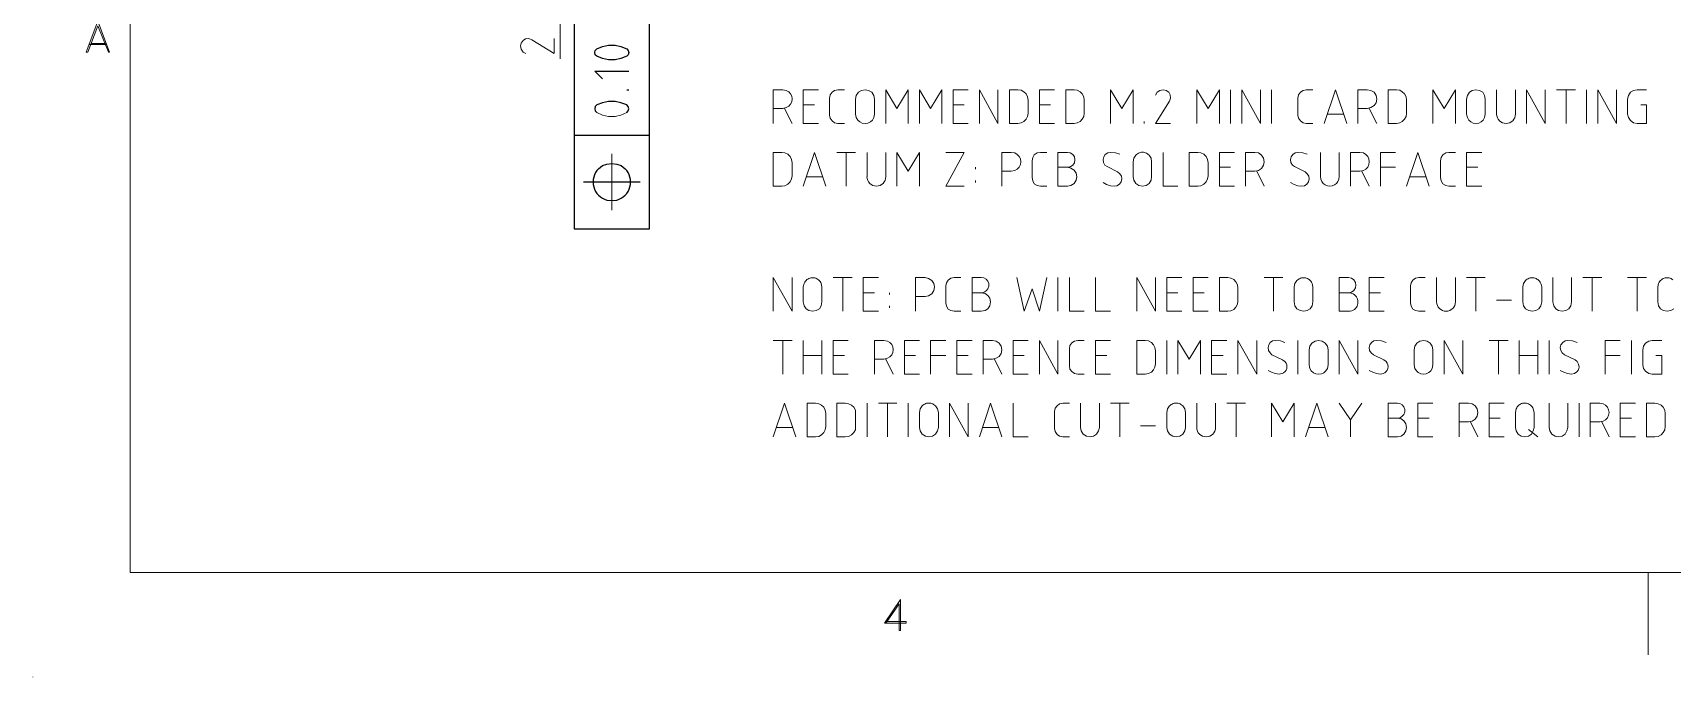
# Model space of a CAD drawing. Header units: inches. Extents: x 0 to 16.2, y 0 to 11.4.
# Drawn here: x 0 to 4.214, y 0 to 1.655 of the extents above; entities that cross this region are included whole.
import ezdxf

# ---------------------------------------------------------------- set-up
doc = ezdxf.new("R2010")
doc.units = ezdxf.units.IN
doc.header["$MEASUREMENT"] = 0
for name, color, linetype, lineweight in [('Color-7-Line_Weight-0', 7, 'Continuous', 0), ('Color-7-Line_Weight-20', 7, 'Continuous', 20), ('Color-7-Line_Weight-25', 7, 'Continuous', 25)]:
    doc.layers.add(name, color=color, linetype=linetype, lineweight=lineweight)

msp = doc.modelspace()

# ---------------------------------------------------------------- linework, layer by layer
at = {"layer": 'Color-7-Line_Weight-0', "linetype": 'Continuous'}
msp.add_line((0, 0), (0, 0.0008), dxfattribs=at)
at = {"layer": 'Color-7-Line_Weight-20', "linetype": 'Continuous'}
for p, q in [((1.3558, 2.3783), (1.3558, 1.5883)), ((0.145, 1.625), (0.19, 1.625)), ((0.1492, 1.6283), (0.1867, 1.6283)), ((3.0783, 1.4225), (3.0783, 1.5092)), ((3.1842, 1.4225), (3.1842, 1.5092)), ((3.7625, 1.5092), (3.7625, 1.4467)), ((3.8108, 1.4467), (3.8108, 1.5092)), ((3.9167, 1.5092), (3.965, 1.5092)), ((3.9408, 1.4225), (3.9408, 1.5092)), ((3.9933, 1.4225), (3.9933, 1.5092)), ((1.9325, 1.4608), (1.9517, 1.4225)), ((2.0092, 1.4708), (1.98, 1.4708)), ((2.3942, 1.4708), (2.3658, 1.4708)), ((2.6158, 1.4708), (2.5875, 1.4708)), ((3.3683, 1.4467), (3.3275, 1.4467)), ((3.435, 1.4608), (3.4542, 1.4225)), ((2.8567, 1.4225), (2.8567, 1.4275)), ((1.4883, 1.2), (1.4883, 1.3442)), ((2.0667, 1.3483), (2.115, 1.3483)), ((2.0908, 1.2617), (2.0908, 1.3483)), ((2.1442, 1.3483), (2.1442, 1.2858)), ((2.1925, 1.2858), (2.1925, 1.3483)), ((2.4233, 1.305), (2.4233, 1.31)), ((3.0783, 1.31), (3.05, 1.31)), ((3.31, 1.3483), (3.31, 1.2858)), ((3.3575, 1.2858), (3.3575, 1.3483)), ((3.4642, 1.31), (3.5025, 1.31)), ((3.7142, 1.31), (3.685, 1.31)), ((2.03, 1.2858), (1.9892, 1.2858)), ((2.4233, 1.2708), (2.4233, 1.2758)), ((3.1458, 1.3), (3.165, 1.2617)), ((3.4158, 1.3), (3.435, 1.2617)), ((3.5808, 1.2858), (3.54, 1.2858)), ((2.0575, 1.0267), (2.1058, 1.0267)), ((2.0817, 0.94), (2.0817, 1.0267)), ((2.635, 0.94), (2.635, 1.0267)), ((3.165, 1.0267), (3.2133, 1.0267)), ((3.1892, 0.94), (3.1892, 1.0267)), ((3.6083, 1.0267), (3.6083, 0.9642)), ((3.6567, 0.9642), (3.6567, 1.0267)), ((3.685, 1.0267), (3.7333, 1.0267)), ((3.7092, 0.94), (3.7092, 1.0267)), ((3.9842, 1.0267), (4.0325, 1.0267)), ((4.0083, 0.94), (4.0083, 1.0267)), ((4.0992, 1.0267), (4.1475, 1.0267)), ((4.1233, 0.94), (4.1233, 1.0267)), ((2.1633, 0.9875), (2.1342, 0.9875)), ((2.2017, 0.9833), (2.2017, 0.9875)), ((2.4375, 0.9875), (2.445, 0.9892)), ((2.9433, 0.9875), (2.915, 0.9875)), ((3.0108, 0.9875), (2.9825, 0.9875)), ((3.4642, 0.9875), (3.435, 0.9875)), ((2.2017, 0.9492), (2.2017, 0.9542)), ((3.7625, 0.9683), (3.8008, 0.9683)), ((1.9033, 0.865), (1.9517, 0.865)), ((1.9275, 0.7783), (1.9275, 0.865)), ((1.98, 0.7783), (1.98, 0.865)), ((2.0283, 0.865), (2.0283, 0.7783)), ((2.915, 0.7783), (2.915, 0.865)), ((3.2517, 0.7783), (3.2517, 0.865)), ((3.7433, 0.865), (3.7917, 0.865)), ((3.7675, 0.7783), (3.7675, 0.865)), ((3.82, 0.7783), (3.82, 0.865)), ((3.8683, 0.865), (3.8683, 0.7783)), ((3.8975, 0.7783), (3.8975, 0.865)), ((4.1092, 0.7783), (4.1092, 0.865)), ((1.98, 0.8267), (2.0283, 0.8267)), ((2.0867, 0.8267), (2.0575, 0.8267)), ((2.1925, 0.8167), (2.2117, 0.7783)), ((2.2692, 0.8267), (2.2408, 0.8267)), ((2.3075, 0.8267), (2.3467, 0.8267)), ((2.4042, 0.8267), (2.375, 0.8267)), ((2.4717, 0.8167), (2.4908, 0.7783)), ((2.5483, 0.8267), (2.52, 0.8267)), ((2.7608, 0.8267), (2.7317, 0.8267)), ((3.0592, 0.8267), (3.03, 0.8267)), ((3.82, 0.8267), (3.8683, 0.8267)), ((4.0417, 0.8267), (4.08, 0.8267)), ((2.1442, 0.6175), (2.1442, 0.7042)), ((2.1733, 0.7042), (2.2208, 0.7042)), ((2.1967, 0.6175), (2.1967, 0.7042)), ((2.25, 0.6175), (2.25, 0.7042)), ((2.77, 0.7042), (2.8183, 0.7042)), ((2.7942, 0.6175), (2.7942, 0.7042)), ((2.9917, 0.7042), (2.9917, 0.6417)), ((3.04, 0.6417), (3.04, 0.7042)), ((3.0692, 0.7042), (3.1167, 0.7042)), ((3.0933, 0.6175), (3.0933, 0.7042)), ((3.9742, 0.6175), (3.9742, 0.7042)), ((1.9525, 0.6417), (1.9117, 0.6417)), ((2.4825, 0.6417), (2.4417, 0.6417)), ((2.8475, 0.6458), (2.8858, 0.6458)), ((3.3208, 0.6417), (3.2792, 0.6417)), ((3.3867, 0.6608), (3.3867, 0.6175)), ((3.5075, 0.6658), (3.5142, 0.6667)), ((3.5892, 0.6658), (3.56, 0.6658)), ((3.695, 0.6558), (3.7142, 0.6175)), ((3.7717, 0.6658), (3.7433, 0.6658)), ((3.8442, 0.6367), (3.8683, 0.6175)), ((4.0325, 0.6558), (4.0517, 0.6175)), ((4.1092, 0.6658), (4.08, 0.6658)), ((4.1517, 0.2692), (4.1517, 0.0575))]:
    msp.add_line(p, q, dxfattribs=at)
for points in [[(15.8942, 0.2692), (15.8942, 11.1742), (0.25, 11.1742), (0.25, 0.2692)], [(0.1375, 1.6058), (0.1675, 1.685), (0.1975, 1.6058), (0.1942, 1.6058), (0.1675, 1.6733), (0.1417, 1.6058)], [(2.51, 1.4225), (2.5317, 1.4225), (2.54, 1.4242), (2.5475, 1.4275), (2.5533, 1.4333), (2.5567, 1.4408), (2.5583, 1.4492), (2.5583, 1.4825), (2.5567, 1.4908), (2.5533, 1.4983), (2.5475, 1.5042), (2.54, 1.5083), (2.5317, 1.5092), (2.51, 1.5092)], [(2.655, 1.4225), (2.6767, 1.4225), (2.6842, 1.4242), (2.6917, 1.4275), (2.6975, 1.4333), (2.7017, 1.4408), (2.7025, 1.4492), (2.7025, 1.4825), (2.7017, 1.4908), (2.6975, 1.4983), (2.6917, 1.5042), (2.6842, 1.5083), (2.6767, 1.5092), (2.655, 1.5092)], [(3.4833, 1.4225), (3.505, 1.4225), (3.5133, 1.4242), (3.52, 1.4275), (3.5258, 1.4333), (3.53, 1.4408), (3.5308, 1.4492), (3.5308, 1.4825), (3.53, 1.4908), (3.5258, 1.4983), (3.52, 1.5042), (3.5133, 1.5083), (3.505, 1.5092), (3.4833, 1.5092)], [(2.8283, 1.3242), (2.83, 1.3333), (2.8315, 1.3362), (2.8332, 1.3388), (2.8351, 1.3411), (2.8372, 1.3431), (2.8394, 1.3448), (2.8418, 1.3461), (2.8443, 1.3472), (2.8468, 1.3479), (2.8495, 1.3484), (2.8521, 1.3485), (2.8547, 1.3484), (2.8573, 1.3479), (2.8599, 1.3472), (2.8624, 1.3461), (2.8648, 1.3447), (2.867, 1.3431), (2.8691, 1.3411), (2.871, 1.3388), (2.8727, 1.3362), (2.8742, 1.3333), (2.8758, 1.3242), (2.8758, 1.2858), (2.8742, 1.2767), (2.8692, 1.2683), (2.8617, 1.2633), (2.8525, 1.2617), (2.8425, 1.2633), (2.835, 1.2683), (2.83, 1.2767), (2.8283, 1.2858)], [(1.9033, 1.2617), (1.925, 1.2617), (1.9333, 1.2625), (1.9408, 1.2667), (1.9467, 1.2725), (1.95, 1.28), (1.9517, 1.2883), (1.9517, 1.3217), (1.95, 1.33), (1.9467, 1.3375), (1.9408, 1.3433), (1.9333, 1.3467), (1.925, 1.3483), (1.9033, 1.3483)], [(2.9725, 1.2617), (2.9942, 1.2617), (3.0025, 1.2625), (3.01, 1.2667), (3.0158, 1.2725), (3.0192, 1.28), (3.0208, 1.2883), (3.0208, 1.3217), (3.0192, 1.33), (3.0158, 1.3375), (3.01, 1.3433), (3.0025, 1.3467), (2.9942, 1.3483), (2.9725, 1.3483)], [(1.98, 1.0025), (1.9825, 1.0117), (1.984, 1.0146), (1.9858, 1.0171), (1.9878, 1.0194), (1.9899, 1.0213), (1.9922, 1.0229), (1.9946, 1.0242), (1.997, 1.0252), (1.9996, 1.0259), (2.0022, 1.0262), (2.0048, 1.0263), (2.0074, 1.0261), (2.01, 1.0256), (2.0125, 1.0248), (2.015, 1.0238), (2.0173, 1.0224), (2.0196, 1.0208), (2.0216, 1.0189), (2.0235, 1.0168), (2.0252, 1.0143), (2.0267, 1.0117), (2.0283, 1.0025), (2.0283, 0.9642), (2.0267, 0.9542), (2.0217, 0.9467), (2.0133, 0.9417), (2.0042, 0.94), (1.995, 0.9417), (1.9875, 0.9467), (1.9825, 0.9542), (1.98, 0.9642)], [(3.05, 0.94), (3.0717, 0.94), (3.0792, 0.9408), (3.0867, 0.945), (3.0925, 0.9508), (3.0967, 0.9583), (3.0975, 0.9658), (3.0975, 1), (3.0967, 1.0083), (3.0925, 1.0158), (3.0867, 1.0217), (3.0792, 1.025), (3.0717, 1.0267), (3.05, 1.0267)], [(3.2425, 1.0025), (3.2442, 1.0117), (3.2456, 1.0143), (3.2473, 1.0168), (3.2492, 1.0189), (3.2513, 1.0208), (3.2535, 1.0224), (3.2558, 1.0238), (3.2583, 1.0248), (3.2608, 1.0256), (3.2634, 1.0261), (3.266, 1.0263), (3.2686, 1.0262), (3.2712, 1.0259), (3.2738, 1.0252), (3.2763, 1.0242), (3.2787, 1.0229), (3.2809, 1.0213), (3.2831, 1.0194), (3.285, 1.0171), (3.2868, 1.0146), (3.2883, 1.0117), (3.29, 1.0025), (3.29, 0.9642), (3.2883, 0.9542), (3.2833, 0.9467), (3.2758, 0.9417), (3.2667, 0.94), (3.2575, 0.9417), (3.2492, 0.9467), (3.2442, 0.9542), (3.2425, 0.9642)], [(3.83, 1.0025), (3.8317, 1.0117), (3.8331, 1.0143), (3.8348, 1.0168), (3.8367, 1.0189), (3.8388, 1.0208), (3.841, 1.0224), (3.8433, 1.0238), (3.8458, 1.0248), (3.8483, 1.0256), (3.8509, 1.0261), (3.8535, 1.0263), (3.8561, 1.0262), (3.8587, 1.0259), (3.8613, 1.0252), (3.8638, 1.0242), (3.8662, 1.0229), (3.8684, 1.0213), (3.8706, 1.0194), (3.8725, 1.0171), (3.8743, 1.0146), (3.8758, 1.0117), (3.8783, 1.0025), (3.8783, 0.9642), (3.8758, 0.9542), (3.8708, 0.9467), (3.8633, 0.9417), (3.8542, 0.94), (3.845, 0.9417), (3.8367, 0.9467), (3.8317, 0.9542), (3.83, 0.9642)], [(2.8375, 0.7783), (2.8592, 0.7783), (2.8675, 0.78), (2.875, 0.7833), (2.8808, 0.7892), (2.8842, 0.7967), (2.8858, 0.805), (2.8858, 0.8383), (2.8842, 0.8467), (2.8808, 0.8542), (2.875, 0.86), (2.8675, 0.8642), (2.8592, 0.865), (2.8375, 0.865)], [(1.99, 0.6175), (2.0117, 0.6175), (2.02, 0.6183), (2.0275, 0.6225), (2.0333, 0.6283), (2.0367, 0.6358), (2.0383, 0.6442), (2.0383, 0.6775), (2.0367, 0.6858), (2.0333, 0.6933), (2.0275, 0.6992), (2.02, 0.7025), (2.0117, 0.7042), (1.99, 0.7042)], [(2.0667, 0.6175), (2.0883, 0.6175), (2.0967, 0.6183), (2.1042, 0.6225), (2.11, 0.6283), (2.1142, 0.6358), (2.115, 0.6442), (2.115, 0.6775), (2.1142, 0.6858), (2.11, 0.6933), (2.1042, 0.6992), (2.0967, 0.7025), (2.0883, 0.7042), (2.0667, 0.7042)], [(2.2792, 0.68), (2.2808, 0.6892), (2.2823, 0.6919), (2.284, 0.6945), (2.2859, 0.6967), (2.2879, 0.6986), (2.2902, 0.7003), (2.2925, 0.7017), (2.295, 0.7028), (2.2975, 0.7036), (2.3001, 0.7041), (2.3027, 0.7043), (2.3054, 0.7042), (2.308, 0.7038), (2.3105, 0.7031), (2.313, 0.7021), (2.3154, 0.7007), (2.3177, 0.6991), (2.3198, 0.6971), (2.3217, 0.6948), (2.3235, 0.6921), (2.325, 0.6892), (2.3275, 0.68), (2.3275, 0.6417), (2.325, 0.6325), (2.32, 0.6242), (2.3125, 0.6192), (2.3033, 0.6175), (2.2942, 0.6192), (2.2858, 0.6242), (2.2808, 0.6325), (2.2792, 0.6417)], [(2.915, 0.68), (2.9167, 0.6892), (2.9181, 0.6919), (2.9198, 0.6945), (2.9217, 0.6967), (2.9238, 0.6986), (2.926, 0.7003), (2.9284, 0.7017), (2.9308, 0.7028), (2.9334, 0.7036), (2.9359, 0.7041), (2.9386, 0.7043), (2.9412, 0.7042), (2.9438, 0.7038), (2.9464, 0.7031), (2.9488, 0.7021), (2.9512, 0.7007), (2.9535, 0.6991), (2.9556, 0.6971), (2.9576, 0.6948), (2.9593, 0.6921), (2.9608, 0.6892), (2.9625, 0.68), (2.9625, 0.6417), (2.9608, 0.6325), (2.9558, 0.6242), (2.9483, 0.6192), (2.9392, 0.6175), (2.93, 0.6192), (2.9217, 0.6242), (2.9167, 0.6325), (2.915, 0.6417)], [(3.8108, 0.68), (3.8125, 0.6892), (3.814, 0.6919), (3.8156, 0.6945), (3.8175, 0.6967), (3.8196, 0.6986), (3.8218, 0.7003), (3.8242, 0.7017), (3.8266, 0.7028), (3.8292, 0.7036), (3.8318, 0.7041), (3.8344, 0.7043), (3.837, 0.7042), (3.8396, 0.7038), (3.8422, 0.7031), (3.8447, 0.7021), (3.8471, 0.7007), (3.8493, 0.6991), (3.8514, 0.6971), (3.8534, 0.6948), (3.8551, 0.6921), (3.8567, 0.6892), (3.8592, 0.68), (3.8592, 0.6417), (3.8567, 0.6325), (3.8517, 0.6242), (3.8442, 0.6192), (3.835, 0.6175), (3.8258, 0.6192), (3.8175, 0.6242), (3.8125, 0.6325), (3.8108, 0.6417)], [(4.1475, 0.6175), (4.1692, 0.6175), (4.1775, 0.6183), (4.185, 0.6225), (4.1908, 0.6283), (4.195, 0.6358), (4.1958, 0.6442), (4.1958, 0.6775), (4.195, 0.6858), (4.1908, 0.6933), (4.185, 0.6992), (4.1775, 0.7025), (4.1692, 0.7042), (4.1475, 0.7042)]]:
    msp.add_lwpolyline(points, close=True, dxfattribs=at)
for points in [[(1.34, 1.6408), (1.34, 1.6025), (1.2825, 1.6375), (1.275, 1.6408), (1.2667, 1.64), (1.26, 1.6358), (1.255, 1.6292), (1.2533, 1.6217), (1.255, 1.6133), (1.26, 1.6058), (1.2675, 1.6025)], [(1.9033, 1.4225), (1.9033, 1.5092), (1.9275, 1.5092), (1.9367, 1.5075)], [(2.0192, 1.5092), (1.98, 1.5092), (1.98, 1.4225), (2.0192, 1.4225)], [(2.0867, 1.5092), (2.0692, 1.5092), (2.0608, 1.5075), (2.0542, 1.5033), (2.0492, 1.4958), (2.0475, 1.4875), (2.0475, 1.4442), (2.0492, 1.4358), (2.0542, 1.4292), (2.0608, 1.4242), (2.0692, 1.4225), (2.0867, 1.4225)], [(2.1167, 1.4375), (2.115, 1.4467), (2.115, 1.485), (2.1167, 1.4942), (2.1225, 1.5025), (2.13, 1.5075), (2.1392, 1.5092), (2.1483, 1.5075), (2.1567, 1.5025), (2.1617, 1.4942), (2.1633, 1.485), (2.1633, 1.4467), (2.1617, 1.4375)], [(2.1925, 1.4225), (2.1925, 1.5092), (2.2208, 1.4608), (2.25, 1.5092), (2.25, 1.4225)], [(2.2792, 1.4225), (2.2792, 1.5092), (2.3075, 1.4608), (2.3367, 1.5092), (2.3367, 1.4225)], [(2.4042, 1.5092), (2.3658, 1.5092), (2.3658, 1.4225), (2.4042, 1.4225)], [(2.4333, 1.4225), (2.4333, 1.5092), (2.4808, 1.4225), (2.4808, 1.5092)], [(2.6258, 1.5092), (2.5875, 1.5092), (2.5875, 1.4225), (2.6258, 1.4225)], [(2.77, 1.4225), (2.77, 1.5092), (2.7992, 1.4608), (2.8283, 1.5092), (2.8283, 1.4225)], [(2.9242, 1.4225), (2.8858, 1.4225), (2.9217, 1.48), (2.9242, 1.4875), (2.9233, 1.4958), (2.92, 1.5025), (2.9133, 1.5075), (2.905, 1.5092), (2.8967, 1.5075), (2.89, 1.5025), (2.8858, 1.495)], [(2.9917, 1.4225), (2.9917, 1.5092), (3.0208, 1.4608), (3.05, 1.5092), (3.05, 1.4225)], [(3.1075, 1.4225), (3.1075, 1.5092), (3.1558, 1.4225), (3.1558, 1.5092)], [(3.29, 1.4225), (3.2733, 1.4225), (3.265, 1.4242), (3.2583, 1.4292), (3.2533, 1.4358), (3.2517, 1.4442), (3.2517, 1.4875), (3.2533, 1.4958), (3.2583, 1.5033), (3.265, 1.5075), (3.2733, 1.5092), (3.29, 1.5092)], [(3.3192, 1.4225), (3.3483, 1.5092), (3.3775, 1.4225)], [(3.4058, 1.4225), (3.4058, 1.5092), (3.43, 1.5092), (3.4392, 1.5075), (3.4475, 1.5025), (3.4525, 1.4942), (3.4542, 1.485), (3.4525, 1.4758), (3.4475, 1.4683), (3.4392, 1.4633), (3.43, 1.4608), (3.4058, 1.4608)], [(3.5983, 1.4225), (3.5983, 1.5092), (3.6275, 1.4608), (3.6567, 1.5092), (3.6567, 1.4225)], [(3.6875, 1.4375), (3.685, 1.4467), (3.685, 1.485), (3.6875, 1.4942), (3.6925, 1.5025), (3.7, 1.5075), (3.7092, 1.5092), (3.7183, 1.5075), (3.7267, 1.5025), (3.7317, 1.4942), (3.7333, 1.485), (3.7333, 1.4467), (3.7317, 1.4375)], [(3.8392, 1.4225), (3.8392, 1.5092), (3.8875, 1.4225), (3.8875, 1.5092)], [(4.0225, 1.4225), (4.0225, 1.5092), (4.0708, 1.4225), (4.0708, 1.5092)], [(4.1333, 1.4708), (4.1475, 1.4708), (4.1475, 1.4225), (4.1233, 1.4225), (4.1142, 1.4242), (4.1067, 1.43), (4.1017, 1.4375), (4.0992, 1.4467), (4.0992, 1.485), (4.1017, 1.4942), (4.1067, 1.5025), (4.1142, 1.5075), (4.1233, 1.5092), (4.1475, 1.5092)], [(1.45, 1.4508), (1.4642, 1.4442), (1.48, 1.4408), (1.4967, 1.4408), (1.5117, 1.4442), (1.5267, 1.4508)], [(1.9033, 1.4608), (1.9275, 1.4608), (1.9367, 1.4633)], [(1.98, 1.2617), (2.0092, 1.3483), (2.0383, 1.2617)], [(2.2208, 1.2617), (2.2208, 1.3483), (2.25, 1.3), (2.2792, 1.3483), (2.2792, 1.2617)], [(2.3942, 1.2617), (2.3467, 1.2617), (2.3942, 1.3483), (2.3467, 1.3483)], [(2.4908, 1.2617), (2.4908, 1.3483), (2.515, 1.3483), (2.5242, 1.3467)], [(2.6067, 1.2617), (2.59, 1.2617), (2.5817, 1.2633), (2.5742, 1.2675), (2.57, 1.275), (2.5683, 1.2833), (2.5683, 1.3267), (2.57, 1.335), (2.5742, 1.3417), (2.5817, 1.3467), (2.59, 1.3483), (2.6067, 1.3483)], [(2.635, 1.31), (2.6592, 1.31), (2.6667, 1.3108), (2.6733, 1.315), (2.6775, 1.3217), (2.6783, 1.3292), (2.6775, 1.3367), (2.6733, 1.3425), (2.6667, 1.3467), (2.6592, 1.3483), (2.635, 1.3483), (2.635, 1.2617), (2.6592, 1.2617), (2.6683, 1.2633), (2.6767, 1.2683), (2.6817, 1.2767), (2.6833, 1.2858), (2.6817, 1.295), (2.6767, 1.3025), (2.6683, 1.3075), (2.6592, 1.31)], [(2.7942, 1.3433), (2.7825, 1.3467), (2.77, 1.3483), (2.7633, 1.3467), (2.7567, 1.3425), (2.7525, 1.3367), (2.7508, 1.33), (2.7517, 1.3225), (2.7558, 1.3158), (2.7617, 1.3117), (2.7883, 1.2983), (2.7942, 1.2933), (2.7983, 1.2875), (2.7992, 1.28), (2.7975, 1.2725), (2.7933, 1.2667), (2.7867, 1.2625), (2.78, 1.2617), (2.77, 1.2625), (2.76, 1.2658), (2.7508, 1.2708)], [(2.9433, 1.2617), (2.905, 1.2617), (2.905, 1.3483)], [(3.0883, 1.3483), (3.05, 1.3483), (3.05, 1.2617), (3.0883, 1.2617)], [(3.1167, 1.2617), (3.1167, 1.3483), (3.1408, 1.3483), (3.15, 1.3467), (3.1583, 1.3408), (3.1633, 1.3333), (3.165, 1.3242), (3.1633, 1.315), (3.1583, 1.3067), (3.15, 1.3017), (3.1408, 1.3), (3.1167, 1.3)], [(3.2758, 1.3433), (3.2642, 1.3467), (3.2517, 1.3483), (3.245, 1.3467), (3.2383, 1.3425), (3.2342, 1.3367), (3.2325, 1.33), (3.2333, 1.3225), (3.2375, 1.3158), (3.2433, 1.3117), (3.27, 1.2983), (3.2758, 1.2933), (3.28, 1.2875), (3.2808, 1.28), (3.2792, 1.2725), (3.275, 1.2667), (3.2683, 1.2625), (3.2617, 1.2617), (3.2517, 1.2625), (3.2417, 1.2658), (3.2325, 1.2708)], [(3.3867, 1.2617), (3.3867, 1.3483), (3.4108, 1.3483), (3.42, 1.3467)], [(3.5025, 1.3483), (3.4642, 1.3483), (3.4642, 1.2617)], [(3.5308, 1.2617), (3.56, 1.3483), (3.5892, 1.2617)], [(3.6567, 1.2617), (3.64, 1.2617), (3.6317, 1.2633), (3.6242, 1.2675), (3.62, 1.275), (3.6183, 1.2833), (3.6183, 1.3267), (3.62, 1.335), (3.6242, 1.3417), (3.6317, 1.3467), (3.64, 1.3483), (3.6567, 1.3483)], [(3.7242, 1.3483), (3.685, 1.3483), (3.685, 1.2617), (3.7242, 1.2617)], [(2.4908, 1.3), (2.515, 1.3), (2.5242, 1.3017)], [(3.3867, 1.3), (3.4108, 1.3), (3.42, 1.3017)], [(1.9033, 0.94), (1.9033, 1.0267), (1.9517, 0.94), (1.9517, 1.0267)], [(2.1733, 1.0267), (2.1342, 1.0267), (2.1342, 0.94), (2.1733, 0.94)], [(2.2692, 0.94), (2.2692, 1.0267), (2.2933, 1.0267), (2.3025, 1.0242), (2.3108, 1.0192), (2.3158, 1.0117), (2.3175, 1.0025), (2.3158, 0.9933), (2.3108, 0.985), (2.3025, 0.98), (2.2933, 0.9783), (2.2692, 0.9783)], [(2.385, 0.94), (2.3683, 0.94), (2.36, 0.9417), (2.3525, 0.9458), (2.3483, 0.9533), (2.3467, 0.9617), (2.3467, 1.005), (2.3483, 1.0133), (2.3525, 1.02), (2.36, 1.025), (2.3683, 1.0267), (2.385, 1.0267)], [(2.4375, 1.0267), (2.4142, 1.0267), (2.4142, 0.94), (2.4375, 0.94), (2.4475, 0.9417), (2.455, 0.9467), (2.46, 0.9542), (2.4617, 0.9642), (2.46, 0.9733), (2.455, 0.9808), (2.4475, 0.9858), (2.4375, 0.9875), (2.4142, 0.9875)], [(2.5292, 1.0267), (2.5483, 0.94), (2.5683, 0.9975), (2.5875, 0.94), (2.6067, 1.0267)], [(2.7025, 0.94), (2.6642, 0.94), (2.6642, 1.0267)], [(2.77, 0.94), (2.7317, 0.94), (2.7317, 1.0267)], [(2.8375, 0.94), (2.8375, 1.0267), (2.8858, 0.94), (2.8858, 1.0267)], [(2.9533, 1.0267), (2.915, 1.0267), (2.915, 0.94), (2.9533, 0.94)], [(3.0208, 1.0267), (2.9825, 1.0267), (2.9825, 0.94), (3.0208, 0.94)], [(3.3575, 0.9875), (3.3817, 0.9875), (3.3892, 0.9892), (3.3958, 0.9933), (3.4, 1), (3.4008, 1.0075), (3.4, 1.0142), (3.3958, 1.0208), (3.3892, 1.025), (3.3817, 1.0267), (3.3575, 1.0267), (3.3575, 0.94), (3.3817, 0.94), (3.3863, 0.9404), (3.3904, 0.9414), (3.3941, 0.943), (3.3972, 0.945), (3.3999, 0.9475), (3.4021, 0.9503), (3.4038, 0.9535), (3.405, 0.9568), (3.4057, 0.9602), (3.406, 0.9638), (3.4057, 0.9673), (3.405, 0.9707), (3.4038, 0.9741), (3.4021, 0.9772), (3.3999, 0.98), (3.3972, 0.9825), (3.3941, 0.9845), (3.3904, 0.9861), (3.3863, 0.9871), (3.3817, 0.9875)], [(3.4733, 1.0267), (3.435, 1.0267), (3.435, 0.94), (3.4733, 0.94)], [(3.5792, 0.94), (3.5625, 0.94), (3.5542, 0.9417), (3.5475, 0.9458), (3.5425, 0.9533), (3.5408, 0.9617), (3.5408, 1.005), (3.5425, 1.0133), (3.5475, 1.02), (3.5542, 1.025), (3.5625, 1.0267), (3.5792, 1.0267)], [(3.955, 1.0267), (3.955, 0.9642), (3.9533, 0.9542), (3.9483, 0.9467), (3.94, 0.9417), (3.9308, 0.94), (3.9217, 0.9417), (3.9142, 0.9467), (3.9092, 0.9542), (3.9067, 0.9642), (3.9067, 1.0267)], [(4.2175, 0.9467), (4.21, 0.9417), (4.2008, 0.94), (4.1917, 0.9417), (4.1833, 0.9467), (4.1783, 0.9542), (4.1767, 0.9642), (4.1767, 1.0025), (4.1783, 1.0117), (4.1799, 1.0145), (4.1817, 1.017), (4.1837, 1.0192), (4.1858, 1.0211), (4.1881, 1.0227), (4.1905, 1.024), (4.1929, 1.0251), (4.1954, 1.0258), (4.198, 1.0262), (4.2006, 1.0263), (4.2032, 1.0261), (4.2058, 1.0257), (4.2084, 1.0249), (4.2108, 1.0239), (4.2132, 1.0226), (4.2156, 1.021)], [(2.0958, 0.865), (2.0575, 0.865), (2.0575, 0.7783), (2.0958, 0.7783)], [(2.1633, 0.7783), (2.1633, 0.865), (2.1875, 0.865), (2.1967, 0.8633)], [(2.2792, 0.865), (2.2408, 0.865), (2.2408, 0.7783), (2.2792, 0.7783)], [(2.3467, 0.865), (2.3075, 0.865), (2.3075, 0.7783)], [(2.4142, 0.865), (2.375, 0.865), (2.375, 0.7783), (2.4142, 0.7783)], [(2.4425, 0.7783), (2.4425, 0.865), (2.4667, 0.865), (2.4758, 0.8633), (2.4842, 0.8583), (2.4892, 0.85), (2.4908, 0.8408), (2.4892, 0.8317), (2.4842, 0.8242), (2.4758, 0.8192), (2.4667, 0.8167), (2.4425, 0.8167)], [(2.5583, 0.865), (2.52, 0.865), (2.52, 0.7783), (2.5583, 0.7783)], [(2.5875, 0.7783), (2.5875, 0.865), (2.635, 0.7783), (2.635, 0.865)], [(2.7025, 0.7783), (2.6858, 0.7783), (2.6775, 0.78), (2.6708, 0.785), (2.6658, 0.7917), (2.6642, 0.8), (2.6642, 0.8433), (2.6658, 0.8517), (2.6708, 0.8592), (2.6775, 0.8633), (2.6858, 0.865), (2.7025, 0.865)], [(2.77, 0.865), (2.7317, 0.865), (2.7317, 0.7783), (2.77, 0.7783)], [(2.9433, 0.7783), (2.9433, 0.865), (2.9725, 0.8167), (3.0017, 0.865), (3.0017, 0.7783)], [(3.0692, 0.865), (3.03, 0.865), (3.03, 0.7783), (3.0692, 0.7783)], [(3.0975, 0.7783), (3.0975, 0.865), (3.1458, 0.7783), (3.1458, 0.865)], [(3.2183, 0.86), (3.2067, 0.8642), (3.1942, 0.865), (3.1867, 0.8642), (3.1808, 0.86), (3.1767, 0.8542), (3.175, 0.8467), (3.1758, 0.8392), (3.18, 0.8333), (3.185, 0.8283), (3.2125, 0.815), (3.2183, 0.8108)], [(3.2825, 0.7933), (3.2808, 0.8025), (3.2808, 0.8408), (3.2825, 0.85), (3.2875, 0.8583), (3.2958, 0.8633), (3.305, 0.865), (3.3142, 0.8633), (3.3217, 0.8583), (3.3275, 0.85), (3.3292, 0.8408), (3.3292, 0.8025), (3.3275, 0.7933)], [(3.3575, 0.7783), (3.3575, 0.865), (3.4058, 0.7783), (3.4058, 0.865)], [(3.4783, 0.86), (3.4667, 0.8642), (3.4542, 0.865), (3.4467, 0.8642), (3.4408, 0.86), (3.4367, 0.8542), (3.435, 0.8467), (3.4358, 0.8392), (3.44, 0.8333), (3.4458, 0.8283), (3.4725, 0.815), (3.4783, 0.8108)], [(3.5525, 0.7933), (3.5508, 0.8025), (3.5508, 0.8408), (3.5525, 0.85), (3.5575, 0.8583), (3.565, 0.8633), (3.575, 0.865), (3.5842, 0.8633), (3.5917, 0.8583), (3.5967, 0.85), (3.5983, 0.8408), (3.5983, 0.8025), (3.5967, 0.7933)], [(3.6275, 0.7783), (3.6275, 0.865), (3.6758, 0.7783), (3.6758, 0.865)], [(3.9692, 0.86), (3.9575, 0.8642), (3.9458, 0.865), (3.9383, 0.8642), (3.9325, 0.86), (3.9275, 0.8542), (3.9258, 0.8467), (3.9275, 0.8392), (3.9308, 0.8333), (3.9367, 0.8283), (3.9642, 0.815), (3.9692, 0.8108), (3.9733, 0.8042), (3.9742, 0.7967), (3.9725, 0.79), (3.9683, 0.7842), (3.9625, 0.78), (3.955, 0.7783), (3.945, 0.78), (3.935, 0.7833), (3.9258, 0.7883)], [(4.08, 0.865), (4.0417, 0.865), (4.0417, 0.7783)], [(4.1717, 0.8267), (4.1867, 0.8267), (4.1867, 0.7783), (4.1625, 0.7783), (4.1533, 0.78), (4.145, 0.7858), (4.14, 0.7933), (4.1383, 0.8025), (4.1383, 0.8408), (4.14, 0.85), (4.145, 0.8583), (4.1533, 0.8633), (4.1625, 0.865), (4.1867, 0.865)], [(2.1633, 0.8167), (2.1875, 0.8167), (2.1967, 0.8192)], [(3.2108, 0.78), (3.2033, 0.7783), (3.1933, 0.78), (3.1842, 0.7833), (3.175, 0.7883)], [(3.4708, 0.78), (3.4642, 0.7783), (3.4533, 0.78), (3.4442, 0.7833), (3.435, 0.7883)], [(1.9033, 0.6175), (1.9325, 0.7042), (1.9608, 0.6175)], [(2.3558, 0.6175), (2.3558, 0.7042), (2.4042, 0.6175), (2.4042, 0.7042)], [(2.4333, 0.6175), (2.4617, 0.7042), (2.4908, 0.6175)], [(2.5583, 0.6175), (2.52, 0.6175), (2.52, 0.7042)], [(2.6642, 0.6175), (2.6475, 0.6175), (2.6392, 0.6192), (2.6325, 0.6233), (2.6275, 0.6308), (2.6258, 0.6392), (2.6258, 0.6825), (2.6275, 0.6908), (2.6325, 0.6975), (2.6392, 0.7025), (2.6475, 0.7042), (2.6642, 0.7042)], [(2.7417, 0.7042), (2.7417, 0.6417), (2.7392, 0.6325), (2.7342, 0.6242), (2.7267, 0.6192), (2.7175, 0.6175), (2.7083, 0.6192), (2.7, 0.6242), (2.695, 0.6325), (2.6933, 0.6417), (2.6933, 0.7042)], [(3.1842, 0.6175), (3.1842, 0.7042), (3.2133, 0.6558), (3.2425, 0.7042), (3.2425, 0.6175)], [(3.2708, 0.6175), (3.3, 0.7042), (3.3292, 0.6175)], [(3.3575, 0.7042), (3.3867, 0.6608), (3.4158, 0.7042)], [(3.5075, 0.7042), (3.4833, 0.7042), (3.4833, 0.6175), (3.5075, 0.6175), (3.5167, 0.6192), (3.5242, 0.6242), (3.5292, 0.6325), (3.5308, 0.6417), (3.5292, 0.6508), (3.5242, 0.6583), (3.5167, 0.6633), (3.5075, 0.6658), (3.4833, 0.6658)], [(3.5983, 0.7042), (3.56, 0.7042), (3.56, 0.6175), (3.5983, 0.6175)], [(3.6658, 0.6175), (3.6658, 0.7042), (3.69, 0.7042), (3.6992, 0.7025), (3.7075, 0.6967), (3.7125, 0.6892), (3.7142, 0.68), (3.7125, 0.6708), (3.7075, 0.6625), (3.6992, 0.6575), (3.69, 0.6558), (3.6658, 0.6558)], [(3.7817, 0.7042), (3.7433, 0.7042), (3.7433, 0.6175), (3.7817, 0.6175)], [(3.9458, 0.7042), (3.9458, 0.6417), (3.9433, 0.6325), (3.9383, 0.6242), (3.9308, 0.6192), (3.9217, 0.6175), (3.9125, 0.6192), (3.9042, 0.6242), (3.8992, 0.6325), (3.8975, 0.6417), (3.8975, 0.7042)], [(4.0033, 0.6175), (4.0033, 0.7042), (4.0275, 0.7042), (4.0367, 0.7025)], [(4.1192, 0.7042), (4.08, 0.7042), (4.08, 0.6175), (4.1192, 0.6175)], [(4.0033, 0.6558), (4.0275, 0.6558), (4.0367, 0.6575)], [(2.1925, 0.1392), (2.2267, 0.1883), (2.2267, 0.12), (2.23, 0.12), (2.23, 0.1992), (2.1892, 0.1392), (2.245, 0.1392), (2.245, 0.1433), (2.1925, 0.1433)]]:
    msp.add_lwpolyline(points, dxfattribs=at)
for centre, radius, start, end in [((1.9281, 1.4854), 0.0237, 291.1461, 68.8539), ((2.1392, 1.4466), 0.0243, 202.0459, 337.9541), ((3.7096, 1.446), 0.0237, 201.1457, 338.8543), ((3.7867, 1.4467), 0.0242, 180.0858, 359.9142), ((2.5151, 1.3242), 0.0243, 292.0456, 67.9544), ((3.4109, 1.3242), 0.0243, 292.0456, 67.9544), ((2.1683, 1.2858), 0.0242, 180.0121, 359.9879), ((3.3337, 1.2853), 0.0238, 178.6834, 1.3166), ((2.4379, 1.0072), 0.0194, 291.5784, 91.0412), ((3.6325, 0.9643), 0.0242, 180.2104, 359.7896), ((2.1881, 0.8413), 0.0237, 291.1461, 68.8539), ((3.2046, 0.7978), 0.0189, 289.1847, 43.4722), ((3.4645, 0.7979), 0.019, 289.629, 43.0279), ((3.305, 0.8024), 0.0243, 202.0457, 337.9543), ((3.5746, 0.8018), 0.0236, 200.8727, 339.1273), ((3.507, 0.6847), 0.0194, 291.5308, 88.6296), ((4.0267, 0.68), 0.0246, 293.893, 66.107), ((3.0158, 0.6417), 0.0242, 180.074, 359.926)]:
    msp.add_arc(centre, radius, start, end, dxfattribs=at)
at = {"layer": 'Color-7-Line_Weight-25', "linetype": 'Continuous'}
for p, q in [((1.5317, 1.5083), (1.5267, 1.5083)), ((1.3917, 1.3925), (1.585, 1.3925)), ((1.4158, 1.2725), (1.5608, 1.2725))]:
    msp.add_line(p, q, dxfattribs=at)
for points in [[(1.3917, 1.1517), (1.585, 1.1517), (1.585, 2.2792), (1.3917, 2.2792)], [(1.5117, 1.5892), (1.4967, 1.5858), (1.48, 1.5858), (1.4642, 1.5892), (1.45, 1.595), (1.4458, 1.5992), (1.445, 1.605), (1.4458, 1.61), (1.45, 1.6142), (1.4642, 1.62), (1.48, 1.6233), (1.4967, 1.6233), (1.5117, 1.62), (1.5267, 1.6142), (1.53, 1.61), (1.5317, 1.605), (1.53, 1.5992), (1.5267, 1.595)]]:
    msp.add_lwpolyline(points, close=True, dxfattribs=at)
for points in [[(1.4642, 1.5375), (1.445, 1.5567), (1.5317, 1.5567)], [(1.5267, 1.4508), (1.53, 1.455), (1.5317, 1.46), (1.53, 1.4658), (1.5267, 1.47), (1.5117, 1.4758), (1.4967, 1.4792), (1.48, 1.4792), (1.4642, 1.4758), (1.45, 1.47), (1.4458, 1.4658), (1.445, 1.46), (1.4458, 1.455), (1.45, 1.4508)], [(1.4542, 1.3062), (1.4589, 1.3104), (1.4642, 1.3142), (1.4758, 1.3183), (1.4883, 1.32), (1.5008, 1.3183), (1.5125, 1.3142), (1.5178, 1.3104), (1.5224, 1.3062)], [(1.4758, 1.2258), (1.4883, 1.2242), (1.5008, 1.2258)]]:
    msp.add_lwpolyline(points, dxfattribs=at)
for centre, start, end in [((1.488, 1.2722), 134.7739, 255.3144), ((1.4887, 1.2722), 284.6856, 45.2261)]:
    msp.add_arc(centre, 0.0479, start, end, dxfattribs=at)

doc.saveas('drawing.dxf')
